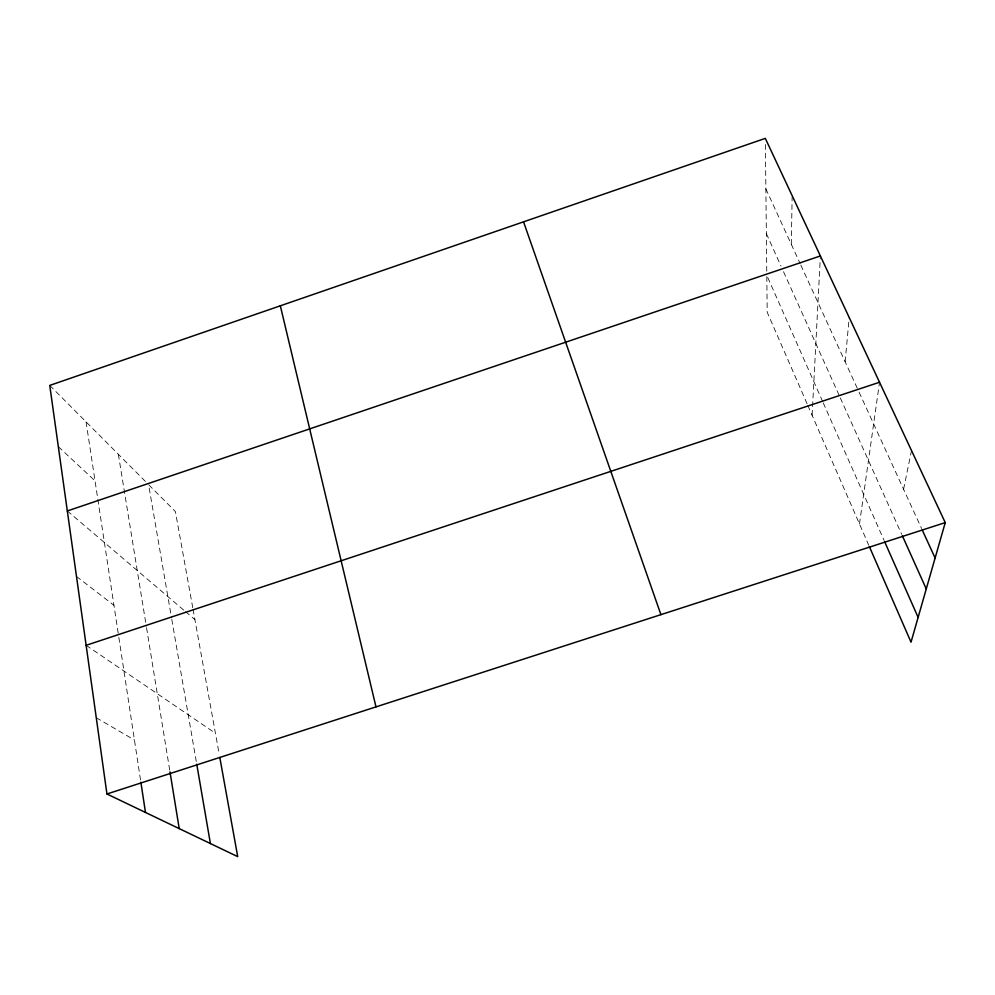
<?xml version="1.0" encoding="UTF-8"?>
<svg xmlns="http://www.w3.org/2000/svg" width="995" height="995" viewBox="0 0 995 995"><rect width="100%" height="100%" fill="white"/><g stroke="black" fill="none" stroke-linecap="round" stroke-linejoin="round"><path stroke-width="0.75" stroke-dasharray="4.97 3.73" d="M791.299 244.322L792.132 197.209M812.119 415.301L820.303 257.506M845.128 361.745L849.208 317.492M859.481 523.93L879.319 383.759M903.584 489.279L911.507 450.536M96.254 717.731L134.449 740.019M86.13 645.32L215.43 733.253M76.491 576.478L113.952 605.296M67.324 510.957L184.324 610.607M185.505 611.602L194.908 619.624M58.319 446.668L95.022 480.821M49.75 385.413L146.427 482.463M765.864 188.839L800.191 263.712M800.826 265.105L858.436 390.774M859.071 392.154L921.594 528.569M766.349 233.564L780.988 266.1M783.538 271.747L839.668 396.495M840.29 397.888L901.706 534.352M822.604 401.482L766.797 275.329L767.195 312.256L807.169 403.933M823.238 402.888L884.095 540.447M807.791 405.363L868.697 545.098M192.756 607.709L175.394 511.554L148.591 484.64L171.538 617.895M193.03 609.189L219.248 754.397M171.799 619.412L196.488 762.742M118.343 454.267L146.302 626.216M146.551 627.733L169.983 771.859M86.055 421.855L118.604 635.88M118.84 637.409L140.643 780.764M765.391 144.486L766.772 272.244"/><path stroke-width="1.49" d="M219.795 757.419L237.718 856.633L106.938 793.985L49.75 385.413L765.317 138.367L945.25 522.599L911.022 642.185L869.319 546.504M67.324 510.957L820.39 255.951M86.13 645.32L879.53 382.267M106.938 793.985L945.25 522.599M922.241 529.974L935.113 558.033M902.341 535.758L926.258 588.94M884.704 541.852L918.124 617.373M523.544 221.835L660.916 614.649M280.329 305.801L375.986 706.885M196.749 764.235L210.405 843.549M169.983 771.859L179.212 828.611M140.88 782.269L145.469 812.442"/></g></svg>
